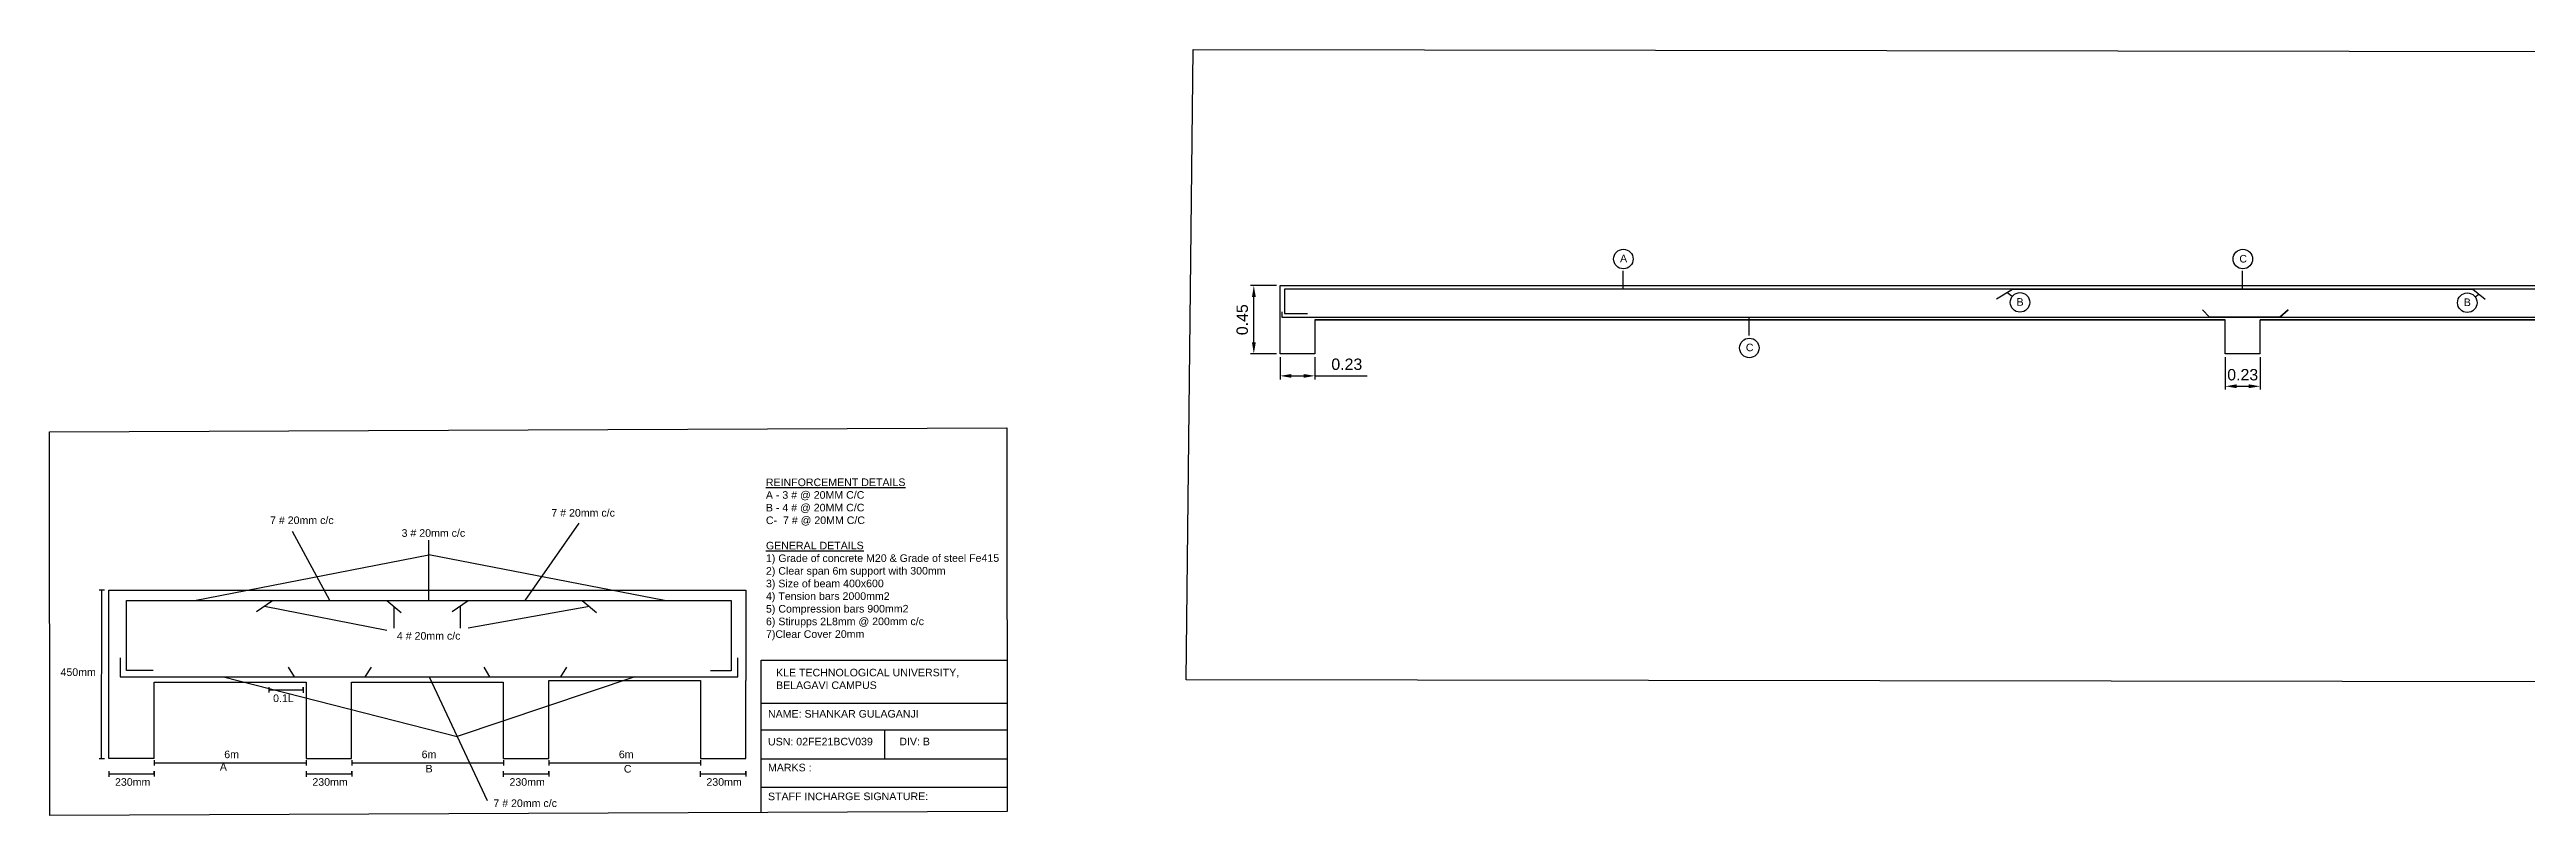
# Model space of a CAD drawing. Header units: metres. Extents: x 2042 to 16147, y 2604 to 5965.
# Drawn here: x 2042.31 to 2058.64, y 2603.94 to 2608.99 of the extents above; entities that cross this region are included whole.
import ezdxf

# ---------------------------------------------------------------- set-up
doc = ezdxf.new("R2010")
doc.units = ezdxf.units.M
doc.styles.get("Standard").update_dxf_attribs({"font": 'arial.ttf'})
doc.dimstyles.new('ISO-25', dxfattribs={"dimtxt": 2.5, "dimasz": 2.5, "dimexe": 1.25, "dimexo": 0.625, "dimtad": 1, "dimtxsty": 'Standard', "dimcen": 2.5, "dimadec": 0, "dimazin": 0, "dimtfac": 1, "dimtmove": 0, "dimatfit": 3, "dimfxl": 1, "dimarcsym": 0})

# ---------------------------------------------------------------- blocks, each defined once
blk = doc.blocks.new('*D1')
at = {"color": 0, "lineweight": -2, "transparency": 16777216}
for p, q in [((2050.421, 2606.958), (2050.421, 2606.812)), ((2050.651, 2606.958), (2050.651, 2606.812)), ((2050.496, 2606.835), (2050.576, 2606.835)), ((2050.651, 2606.835), (2050.995, 2606.835))]:
    blk.add_line(p, q, dxfattribs=at)
at = {"color": 0, "transparency": 16777216}
for points in [[(2050.496, 2606.847), (2050.496, 2606.822), (2050.421, 2606.835)], [(2050.576, 2606.847), (2050.576, 2606.822), (2050.651, 2606.835)]]:
    blk.add_solid(points, dxfattribs=at)
at = {"layer": 'Defpoints', "color": 0, "transparency": 16777216}
for p in [(2050.421, 2606.98), (2050.651, 2606.98), (2050.651, 2606.835)]:
    blk.add_point(p, dxfattribs=at)
at = {"color": 0, "transparency": 16777216, "insert": (2050.861, 2606.911), "char_height": 0.075, "attachment_point": 5}
blk.add_mtext('0.23', dxfattribs=at)
blk = doc.blocks.new('*D2')
at = {"color": 0, "lineweight": -2, "transparency": 16777216}
for p, q in [((2056.651, 2606.958), (2056.651, 2606.744)), ((2056.881, 2606.958), (2056.881, 2606.744)), ((2056.726, 2606.766), (2056.806, 2606.766))]:
    blk.add_line(p, q, dxfattribs=at)
at = {"color": 0, "transparency": 16777216}
for points in [[(2056.726, 2606.779), (2056.726, 2606.754), (2056.651, 2606.766)], [(2056.806, 2606.779), (2056.806, 2606.754), (2056.881, 2606.766)]]:
    blk.add_solid(points, dxfattribs=at)
at = {"layer": 'Defpoints', "color": 0, "transparency": 16777216}
for p in [(2056.651, 2606.98), (2056.881, 2606.98), (2056.881, 2606.766)]:
    blk.add_point(p, dxfattribs=at)
at = {"color": 0, "transparency": 16777216, "insert": (2056.766, 2606.842), "char_height": 0.075, "attachment_point": 5}
blk.add_mtext('0.23', dxfattribs=at)
blk = doc.blocks.new('*D5')
at = {"color": 0, "lineweight": -2, "transparency": 16777216}
for p, q in [((2050.398, 2607.43), (2050.226, 2607.43)), ((2050.248, 2607.055), (2050.248, 2607.355)), ((2050.398, 2606.98), (2050.226, 2606.98))]:
    blk.add_line(p, q, dxfattribs=at)
at = {"color": 0, "transparency": 16777216}
for points in [[(2050.236, 2607.355), (2050.261, 2607.355), (2050.248, 2607.43)], [(2050.236, 2607.055), (2050.261, 2607.055), (2050.248, 2606.98)]]:
    blk.add_solid(points, dxfattribs=at)
at = {"layer": 'Defpoints', "color": 0, "transparency": 16777216}
for p in [(2050.248, 2607.43), (2050.421, 2607.43), (2050.421, 2606.98)]:
    blk.add_point(p, dxfattribs=at)
at = {"color": 0, "transparency": 16777216, "insert": (2050.172, 2607.205), "char_height": 0.075, "attachment_point": 5, "rotation": 90}
blk.add_mtext('0.45', dxfattribs=at)

msp = doc.modelspace()

# ---------------------------------------------------------------- linework, layer by layer
for p, q in [((2052.682, 2607.407), (2052.682, 2607.527)), ((2056.765, 2607.407), (2056.765, 2607.527)), ((2050.421, 2606.98), (2050.421, 2607.43)), ((2050.421, 2607.43), (2069.341, 2607.43)), ((2069.298, 2607.407), (2050.45, 2607.407)), ((2050.45, 2607.407), (2050.45, 2607.245)), ((2055.144, 2607.343), (2055.248, 2607.407)), ((2055.247, 2607.359), (2055.212, 2607.384)), ((2055.248, 2607.407), (2058.282, 2607.407)), ((2058.282, 2607.407), (2058.363, 2607.34)), ((2058.298, 2607.356), (2058.322, 2607.373)), ((2050.433, 2607.256), (2050.433, 2607.222)), ((2050.433, 2607.222), (2069.314, 2607.222)), ((2050.45, 2607.245), (2050.602, 2607.245)), ((2050.651, 2607.205), (2056.651, 2607.205)), ((2056.651, 2607.205), (2050.651, 2607.205)), ((2056.651, 2607.205), (2050.651, 2607.205)), ((2050.651, 2607.205), (2050.651, 2606.98)), ((2053.514, 2607.102), (2053.514, 2607.222)), ((2056.548, 2607.222), (2056.5, 2607.269)), ((2057.01, 2607.222), (2056.548, 2607.222)), ((2056.651, 2606.98), (2056.651, 2607.205)), ((2056.651, 2606.98), (2056.651, 2607.205)), ((2056.881, 2606.98), (2056.881, 2607.205)), ((2056.881, 2607.205), (2062.881, 2607.205)), ((2062.881, 2607.205), (2056.881, 2607.205)), ((2056.881, 2606.98), (2056.881, 2607.205)), ((2057.01, 2607.222), (2057.066, 2607.269)), ((2057.066, 2607.269), (2057.01, 2607.222)), ((2050.651, 2606.98), (2050.421, 2606.98)), ((2056.881, 2606.98), (2056.651, 2606.98)), ((2044.157, 2605.355), (2043.912, 2605.81)), ((2044.811, 2605.56), (2044.811, 2605.752)), ((2045.446, 2605.355), (2045.801, 2605.865)), ((2043.265, 2605.355), (2044.811, 2605.656)), ((2044.811, 2605.355), (2044.811, 2605.656)), ((2046.363, 2605.355), (2044.811, 2605.656)), ((2042.637, 2605.424), (2042.673, 2605.424)), ((2042.654, 2604.313), (2042.655, 2605.424)), ((2042.701, 2605.422), (2046.901, 2605.422)), ((2042.701, 2605.117), (2042.701, 2605.422)), ((2046.901, 2605.422), (2046.901, 2605.117)), ((2042.818, 2605.355), (2046.804, 2605.355)), ((2042.818, 2605.117), (2042.818, 2605.355)), ((2043.675, 2605.282), (2043.781, 2605.355)), ((2043.728, 2605.318), (2044.533, 2605.159)), ((2043.781, 2605.355), (2044.533, 2605.355)), ((2044.533, 2605.355), (2044.628, 2605.275)), ((2044.58, 2605.315), (2044.58, 2605.171)), ((2044.964, 2605.282), (2045.07, 2605.355)), ((2045.017, 2605.318), (2045.017, 2605.171)), ((2045.07, 2605.355), (2045.822, 2605.355)), ((2045.869, 2605.315), (2045.07, 2605.171)), ((2045.822, 2605.355), (2045.916, 2605.275)), ((2046.804, 2605.355), (2046.804, 2605.117)), ((2042.701, 2604.817), (2042.701, 2605.117)), ((2042.818, 2604.892), (2042.818, 2605.117)), ((2046.804, 2605.117), (2046.804, 2604.89)), ((2046.901, 2605.117), (2046.901, 2604.826)), ((2042.777, 2604.976), (2042.777, 2604.851)), ((2043.884, 2604.915), (2043.922, 2604.851)), ((2044.392, 2604.851), (2044.432, 2604.915)), ((2045.173, 2604.915), (2045.21, 2604.851)), ((2045.68, 2604.851), (2045.72, 2604.915)), ((2046.848, 2604.851), (2046.848, 2604.976)), ((2047, 2603.959), (2047, 2604.961)), ((2047, 2604.961), (2048.621, 2604.961)), ((2042.701, 2604.579), (2042.701, 2604.817)), ((2042.777, 2604.851), (2046.848, 2604.851)), ((2042.993, 2604.892), (2042.818, 2604.892)), ((2043.001, 2604.817), (2044.001, 2604.817)), ((2043.001, 2604.579), (2043.001, 2604.817)), ((2043.457, 2604.851), (2044.997, 2604.457)), ((2043.755, 2604.783), (2043.755, 2604.748)), ((2043.755, 2604.765), (2043.982, 2604.765)), ((2043.922, 2604.851), (2044.392, 2604.851)), ((2043.982, 2604.765), (2043.982, 2604.783)), ((2043.982, 2604.783), (2043.982, 2604.746)), ((2044.001, 2604.817), (2044.001, 2604.579)), ((2044.301, 2604.817), (2045.301, 2604.817)), ((2044.301, 2604.579), (2044.301, 2604.817)), ((2044.813, 2604.851), (2045.194, 2604.035)), ((2046.168, 2604.851), (2044.997, 2604.457)), ((2045.21, 2604.851), (2045.68, 2604.851)), ((2045.301, 2604.817), (2045.301, 2604.579)), ((2045.601, 2604.826), (2046.601, 2604.826)), ((2045.601, 2604.579), (2045.601, 2604.826)), ((2046.601, 2604.826), (2046.601, 2604.579)), ((2046.804, 2604.89), (2046.667, 2604.89)), ((2046.901, 2604.579), (2046.901, 2604.826)), ((2047, 2604.678), (2048.621, 2604.678)), ((2042.701, 2604.313), (2042.701, 2604.579)), ((2043.001, 2604.313), (2043.001, 2604.579)), ((2044.001, 2604.579), (2044.001, 2604.313)), ((2044.301, 2604.313), (2044.301, 2604.579)), ((2045.301, 2604.579), (2045.301, 2604.313)), ((2045.601, 2604.313), (2045.601, 2604.579)), ((2046.601, 2604.579), (2046.601, 2604.313)), ((2046.901, 2604.313), (2046.901, 2604.579)), ((2047, 2604.501), (2048.621, 2604.501)), ((2047.813, 2604.501), (2047.813, 2604.311)), ((2042.638, 2604.313), (2042.673, 2604.313)), ((2043.001, 2604.313), (2042.701, 2604.313)), ((2043.001, 2604.301), (2043.001, 2604.266)), ((2043.001, 2604.285), (2044.001, 2604.284)), ((2044.001, 2604.313), (2044.301, 2604.313)), ((2044.001, 2604.302), (2044.001, 2604.266)), ((2044.302, 2604.301), (2044.302, 2604.266)), ((2044.302, 2604.285), (2045.302, 2604.284)), ((2045.301, 2604.313), (2045.601, 2604.313)), ((2045.302, 2604.302), (2045.302, 2604.266)), ((2045.602, 2604.301), (2045.602, 2604.266)), ((2045.602, 2604.285), (2046.601, 2604.284)), ((2046.601, 2604.313), (2046.901, 2604.313)), ((2046.601, 2604.302), (2046.601, 2604.266)), ((2047, 2604.311), (2048.621, 2604.311)), ((2042.701, 2604.229), (2042.701, 2604.193)), ((2042.701, 2604.212), (2043.001, 2604.212)), ((2043.001, 2604.212), (2043.001, 2604.23)), ((2043.001, 2604.23), (2043.001, 2604.194)), ((2044.002, 2604.229), (2044.002, 2604.193)), ((2044.002, 2604.212), (2044.302, 2604.212)), ((2044.302, 2604.212), (2044.302, 2604.23)), ((2044.302, 2604.23), (2044.302, 2604.194)), ((2045.301, 2604.229), (2045.301, 2604.193)), ((2045.301, 2604.212), (2045.601, 2604.212)), ((2045.601, 2604.212), (2045.601, 2604.23)), ((2045.601, 2604.23), (2045.601, 2604.194)), ((2046.599, 2604.229), (2046.599, 2604.193)), ((2046.599, 2604.212), (2046.899, 2604.212)), ((2046.899, 2604.212), (2046.899, 2604.23)), ((2046.899, 2604.23), (2046.899, 2604.194)), ((2047, 2604.125), (2048.621, 2604.125))]:
    msp.add_line(p, q)
for points in [[(2069.614, 2604.803), (2049.803, 2604.831), (2049.848, 2608.986), (2069.659, 2608.958)], [(2042.311, 2606.467), (2048.62, 2606.492), (2048.622, 2603.963), (2042.312, 2603.937)]]:
    msp.add_lwpolyline(points, close=True)
for centre in [(2052.684, 2607.605), (2056.767, 2607.605), (2055.298, 2607.319), (2058.246, 2607.317), (2053.514, 2607.019)]:
    msp.add_circle(centre, 0.0643)

# ---------------------------------------------------------------- texts
at = {"char_height": 0.05, "attachment_point": 1, "rotation": 0.05}
for s, width, gutter_width, insert in [('A', 0.14816, 12.5, (2052.662, 2607.634)), ('C', 0.14816, 12.5, (2056.744, 2607.632)), ('B', 0.14816, 12.5, (2055.275, 2607.347)), ('B', 0.14816, 12.5, (2058.223, 2607.345)), ('C', 0.14816, 12.5, (2053.491, 2607.047)), ('{\\LREINFORCEMENT DETAILS\\P}A - 3 # @ 20MM C/C\\PB - 4 # @ 20MM C/C\\PC-  7 # @ 20MM C/C\\P\\P{\\LGENERAL DETAILS\\P}1) Grade of concrete M20 & Grade of steel Fe415\\P2) Clear span 6m support with 300mm\\P3) Size of beam 400x600\\P4) Tension bars 2000mm2\\P5) Compression bars 900mm2\\P6) Stirupps 2L8mm @ 200mm c/c\\P7)Clear Cover 20mm', 2.01948, 4.749, (2047.032, 2606.158)), ('7 # 20mm c/c', 0.46179, 12.5, (2043.764, 2605.908)), ('7 # 20mm c/c', 0.46179, 12.5, (2045.618, 2605.957)), ('3 # 20mm c/c', 0.46179, 12.5, (2044.631, 2605.824)), ('4 # 20mm c/c', 0.46179, 12.5, (2044.6, 2605.146)), ('450mm', 0.14816, 12.5, (2042.383, 2604.907)), ('KLE TECHNOLOGICAL UNIVERSITY, \\PBELAGAVI CAMPUS', 1.98356, 5.304, (2047.099, 2604.904)), ('0.1L', 0.14816, 12.5, (2043.784, 2604.735)), ('NAME: SHANKAR GULAGANJI', 2.25336, 5.304, (2047.046, 2604.632)), ('USN: 02FE21BCV039         DIV: B', 2.47436, 5.304, (2047.046, 2604.449)), ('A', 0.14816, 12.5, (2043.433, 2604.283)), ('6m', 0.14816, 12.5, (2043.462, 2604.365)), ('6m', 0.14816, 12.5, (2044.763, 2604.365)), ('B', 0.14816, 12.5, (2044.789, 2604.271)), ('6m', 0.14816, 12.5, (2046.063, 2604.365)), ('C', 0.14816, 12.5, (2046.096, 2604.27)), ('MARKS :', 2.27012, 5.304, (2047.046, 2604.278)), ('230mm', 0.14816, 12.5, (2042.742, 2604.183)), ('230mm', 0.14816, 12.5, (2044.043, 2604.183)), ('230mm', 0.14816, 12.5, (2045.342, 2604.183)), ('230mm', 0.14816, 12.5, (2046.64, 2604.183)), ('7 # 20mm c/c', 0.46179, 12.5, (2045.236, 2604.043)), ('STAFF INCHARGE SIGNATURE:', 2.22943, 5.304, (2047.046, 2604.088))]:
    msp.add_mtext_dynamic_manual_height_columns(s, width=width, gutter_width=gutter_width, heights=[0], dxfattribs=dict(at, insert=insert))

# ---------------------------------------------------------------- dimensions: what is measured, and where the dimension line sits
dim = msp.add_linear_dim(base=(2050.248, 2607.43), p1=(2050.421, 2606.98), p2=(2050.421, 2607.43), angle=90, dimstyle='ISO-25', override={"dimscale": 0.15, "dimtxt": 0.5, "dimasz": 0.5, "dimexe": 0.15, "dimexo": 0.15, "dimgap": 0.25, "dimdsep": 46})
dim.commit()
dim.dimension.update_dxf_attribs({"geometry": '*D5', "text_midpoint": (2050.172, 2607.205)})
dim = msp.add_linear_dim(base=(2050.651, 2606.835), p1=(2050.421, 2606.98), p2=(2050.651, 2606.98), dimstyle='ISO-25', override={"dimscale": 0.15, "dimtxt": 0.5, "dimasz": 0.5, "dimexe": 0.15, "dimexo": 0.15, "dimgap": 0.25, "dimdsep": 46})
dim.commit()
dim.dimension.update_dxf_attribs({"geometry": '*D1', "text_midpoint": (2050.861, 2606.911)})
dim = msp.add_linear_dim(base=(2056.881, 2606.766), p1=(2056.651, 2606.98), p2=(2056.881, 2606.98), dimstyle='ISO-25', override={"dimscale": 0.15, "dimtxt": 0.5, "dimasz": 0.5, "dimexe": 0.15, "dimexo": 0.15, "dimgap": 0.25, "dimdsep": 46})
dim.commit()
dim.dimension.update_dxf_attribs({"geometry": '*D2', "text_midpoint": (2056.766, 2606.766), "dimtype": 160})

doc.saveas('drawing.dxf')
